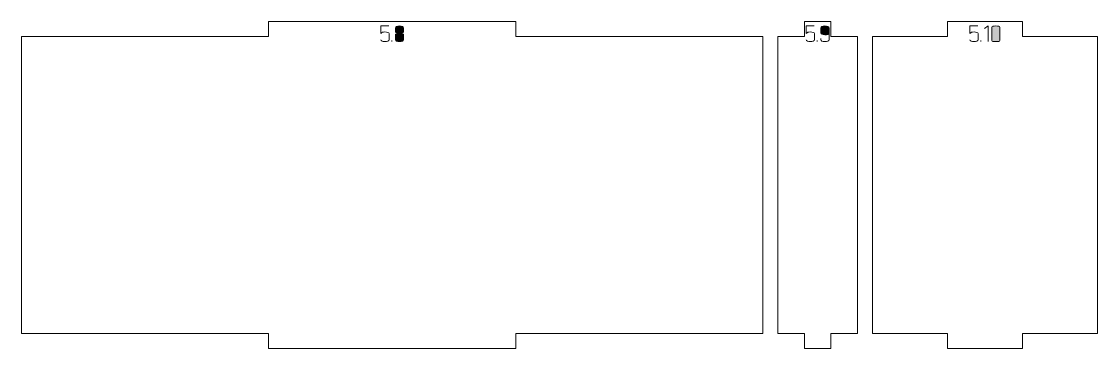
# Model space of a CAD drawing. Header units: centimetres. Extents: x -158 to 228, y -202 to 254.
# Drawn here: x 143.76 to 165.47, y 101.42 to 108.02 of the extents above; entities that cross this region are included whole.
import ezdxf

# ---------------------------------------------------------------- set-up
doc = ezdxf.new("R2010")
doc.units = ezdxf.units.CM
doc.header["$MEASUREMENT"] = 0
doc.layers.add('Capa 1', color=7, linetype='Continuous')

msp = doc.modelspace()

# ---------------------------------------------------------------- hatches: boundary and pattern name
at = {"layer": 'Capa 1', "true_color": 0x3e4095}
h = msp.add_hatch(color=175, dxfattribs=at)
edge = h.paths.add_edge_path()
edge.add_spline(control_points=[(151.09434, 107.61091), (151.0708, 107.61091), (151.05115, 107.61435), (151.03541, 107.62123), (151.01966, 107.62811), (151.01179, 107.63644), (151.01179, 107.64622), (151.01179, 107.63644), (151.01966, 107.62811), (151.03541, 107.62123), (151.05115, 107.61435), (151.0708, 107.61091), (151.09434, 107.61091), (151.11788, 107.61091), (151.13753, 107.61435), (151.15327, 107.62123), (151.16902, 107.62811), (151.17689, 107.63644), (151.17689, 107.64622), (151.17689, 107.64622), (151.17689, 107.77188), (151.17689, 107.77188), (151.17689, 107.78167), (151.16902, 107.79), (151.15327, 107.79688), (151.13753, 107.80376), (151.11788, 107.8072), (151.09434, 107.8072), (151.07294, 107.80536), (151.05643, 107.80291), (151.04481, 107.79986), (151.03319, 107.7968), (151.02219, 107.78747), (151.01179, 107.77188), (151.01179, 107.77188), (151.01179, 107.92735), (151.01179, 107.92735), (151.01179, 107.92735), (151.17139, 107.92735), (151.17139, 107.92735), (151.17139, 107.92735), (151.01179, 107.92735), (151.01179, 107.92735), (151.01179, 107.92735), (151.01179, 107.77188), (151.01179, 107.77188), (151.02219, 107.78747), (151.03319, 107.7968), (151.04481, 107.79986), (151.05643, 107.80291), (151.07294, 107.80536), (151.09434, 107.8072), (151.11788, 107.8072), (151.13753, 107.80376), (151.15327, 107.79688), (151.16902, 107.79), (151.17689, 107.78167), (151.17689, 107.77188), (151.17689, 107.77188), (151.17689, 107.64622), (151.17689, 107.64622), (151.17689, 107.63644), (151.16902, 107.62811), (151.15327, 107.62123), (151.13753, 107.61435), (151.11788, 107.61091), (151.09434, 107.61091)], knot_values=[0, 0, 0, 0, 0.04545455, 0.04545455, 0.04545455, 0.09090909, 0.09090909, 0.09090909, 0.13636364, 0.13636364, 0.13636364, 0.18181818, 0.18181818, 0.18181818, 0.22727273, 0.22727273, 0.22727273, 0.27272727, 0.27272727, 0.27272727, 0.31818182, 0.31818182, 0.31818182, 0.36363636, 0.36363636, 0.36363636, 0.40909091, 0.40909091, 0.40909091, 0.45454545, 0.45454545, 0.45454545, 0.5, 0.5, 0.5, 0.54545455, 0.54545455, 0.54545455, 0.59090909, 0.59090909, 0.59090909, 0.63636364, 0.63636364, 0.63636364, 0.68181818, 0.68181818, 0.68181818, 0.72727273, 0.72727273, 0.72727273, 0.77272727, 0.77272727, 0.77272727, 0.81818182, 0.81818182, 0.81818182, 0.86363636, 0.86363636, 0.86363636, 0.90909091, 0.90909091, 0.90909091, 0.95454545, 0.95454545, 0.95454545, 1, 1, 1, 1], degree=3, periodic=1)
h = msp.add_hatch(color=175, dxfattribs=at)
edge = h.paths.add_edge_path()
edge.add_spline(control_points=[(151.3053, 107.81774), (151.3053, 107.80979), (151.31096, 107.80261), (151.32227, 107.79619), (151.33358, 107.78977), (151.35544, 107.78549), (151.38785, 107.78335), (151.42026, 107.78549), (151.44212, 107.78977), (151.45343, 107.79619), (151.46474, 107.80261), (151.4704, 107.80979), (151.4704, 107.81774), (151.4704, 107.81774), (151.4704, 107.89204), (151.4704, 107.89204), (151.4704, 107.90182), (151.46253, 107.91015), (151.44678, 107.91703), (151.43104, 107.92391), (151.41139, 107.92735), (151.38785, 107.92735), (151.36431, 107.92735), (151.34466, 107.92391), (151.32892, 107.91703), (151.31317, 107.91015), (151.3053, 107.90182), (151.3053, 107.89204), (151.3053, 107.89204), (151.3053, 107.81774), (151.3053, 107.81774)], knot_values=[0, 0, 0, 0, 0.1, 0.1, 0.1, 0.2, 0.2, 0.2, 0.3, 0.3, 0.3, 0.4, 0.4, 0.4, 0.5, 0.5, 0.5, 0.6, 0.6, 0.6, 0.7, 0.7, 0.7, 0.8, 0.8, 0.8, 0.9, 0.9, 0.9, 1, 1, 1, 1], degree=3, periodic=1)
h = msp.add_hatch(color=175, dxfattribs=at)
edge = h.paths.add_edge_path()
edge.add_spline(control_points=[(151.38785, 107.61091), (151.36431, 107.61091), (151.34466, 107.61435), (151.32892, 107.62123), (151.31317, 107.62811), (151.3053, 107.63644), (151.3053, 107.64622), (151.3053, 107.64622), (151.3053, 107.74941), (151.3053, 107.74941), (151.3053, 107.75767), (151.31096, 107.76485), (151.32227, 107.77096), (151.33358, 107.77708), (151.35544, 107.78121), (151.38785, 107.78335), (151.35544, 107.78549), (151.33358, 107.78977), (151.32227, 107.79619), (151.31096, 107.80261), (151.3053, 107.80979), (151.3053, 107.81774), (151.3053, 107.81774), (151.3053, 107.89204), (151.3053, 107.89204), (151.3053, 107.90182), (151.31317, 107.91015), (151.32892, 107.91703), (151.34466, 107.92391), (151.36431, 107.92735), (151.38785, 107.92735), (151.41139, 107.92735), (151.43104, 107.92391), (151.44678, 107.91703), (151.46253, 107.91015), (151.4704, 107.90182), (151.4704, 107.89204), (151.4704, 107.89204), (151.4704, 107.81774), (151.4704, 107.81774), (151.4704, 107.80979), (151.46474, 107.80261), (151.45343, 107.79619), (151.44212, 107.78977), (151.42026, 107.78549), (151.38785, 107.78335), (151.42026, 107.78121), (151.44212, 107.77708), (151.45343, 107.77096), (151.46474, 107.76485), (151.4704, 107.75767), (151.4704, 107.74941), (151.4704, 107.74941), (151.4704, 107.64622), (151.4704, 107.64622), (151.4704, 107.63644), (151.46253, 107.62811), (151.44678, 107.62123), (151.43104, 107.61435), (151.41139, 107.61091), (151.38785, 107.61091)], knot_values=[0, 0, 0, 0, 0.05, 0.05, 0.05, 0.1, 0.1, 0.1, 0.15, 0.15, 0.15, 0.2, 0.2, 0.2, 0.25, 0.25, 0.25, 0.3, 0.3, 0.3, 0.35, 0.35, 0.35, 0.4, 0.4, 0.4, 0.45, 0.45, 0.45, 0.5, 0.5, 0.5, 0.55, 0.55, 0.55, 0.6, 0.6, 0.6, 0.65, 0.65, 0.65, 0.7, 0.7, 0.7, 0.75, 0.75, 0.75, 0.8, 0.8, 0.8, 0.85, 0.85, 0.85, 0.9, 0.9, 0.9, 0.95, 0.95, 0.95, 1, 1, 1, 1], degree=3, periodic=1)
h = msp.add_hatch(color=175, dxfattribs=at)
edge = h.paths.add_edge_path()
edge.add_spline(control_points=[(159.67496, 107.61091), (159.65142, 107.61091), (159.63177, 107.61435), (159.61603, 107.62123), (159.60028, 107.62811), (159.59241, 107.63644), (159.59241, 107.64622), (159.59241, 107.63644), (159.60028, 107.62811), (159.61603, 107.62123), (159.63177, 107.61435), (159.65142, 107.61091), (159.67496, 107.61091), (159.6985, 107.61091), (159.71815, 107.61435), (159.73389, 107.62123), (159.74964, 107.62811), (159.75751, 107.63644), (159.75751, 107.64622), (159.75751, 107.64622), (159.75751, 107.77188), (159.75751, 107.77188), (159.75751, 107.78167), (159.74964, 107.79), (159.73389, 107.79688), (159.71815, 107.80376), (159.6985, 107.8072), (159.67496, 107.8072), (159.65356, 107.80536), (159.63705, 107.80291), (159.62543, 107.79986), (159.61381, 107.7968), (159.60281, 107.78747), (159.59241, 107.77188), (159.59241, 107.77188), (159.59241, 107.92735), (159.59241, 107.92735), (159.59241, 107.92735), (159.75201, 107.92735), (159.75201, 107.92735), (159.75201, 107.92735), (159.59241, 107.92735), (159.59241, 107.92735), (159.59241, 107.92735), (159.59241, 107.77188), (159.59241, 107.77188), (159.60281, 107.78747), (159.61381, 107.7968), (159.62543, 107.79986), (159.63705, 107.80291), (159.65356, 107.80536), (159.67496, 107.8072), (159.6985, 107.8072), (159.71815, 107.80376), (159.73389, 107.79688), (159.74964, 107.79), (159.75751, 107.78167), (159.75751, 107.77188), (159.75751, 107.77188), (159.75751, 107.64622), (159.75751, 107.64622), (159.75751, 107.63644), (159.74964, 107.62811), (159.73389, 107.62123), (159.71815, 107.61435), (159.6985, 107.61091), (159.67496, 107.61091)], knot_values=[0, 0, 0, 0, 0.04545455, 0.04545455, 0.04545455, 0.09090909, 0.09090909, 0.09090909, 0.13636364, 0.13636364, 0.13636364, 0.18181818, 0.18181818, 0.18181818, 0.22727273, 0.22727273, 0.22727273, 0.27272727, 0.27272727, 0.27272727, 0.31818182, 0.31818182, 0.31818182, 0.36363636, 0.36363636, 0.36363636, 0.40909091, 0.40909091, 0.40909091, 0.45454545, 0.45454545, 0.45454545, 0.5, 0.5, 0.5, 0.54545455, 0.54545455, 0.54545455, 0.59090909, 0.59090909, 0.59090909, 0.63636364, 0.63636364, 0.63636364, 0.68181818, 0.68181818, 0.68181818, 0.72727273, 0.72727273, 0.72727273, 0.77272727, 0.77272727, 0.77272727, 0.81818182, 0.81818182, 0.81818182, 0.86363636, 0.86363636, 0.86363636, 0.90909091, 0.90909091, 0.90909091, 0.95454545, 0.95454545, 0.95454545, 1, 1, 1, 1], degree=3, periodic=1)
h = msp.add_hatch(color=175, dxfattribs=at)
edge = h.paths.add_edge_path()
edge.add_spline(control_points=[(159.88592, 107.78472), (159.88592, 107.77494), (159.89379, 107.76661), (159.90954, 107.75973), (159.92528, 107.75285), (159.94493, 107.74941), (159.96847, 107.74941), (159.99171, 107.7488), (160.01127, 107.75163), (160.02717, 107.75789), (160.04307, 107.76416), (160.05102, 107.77311), (160.05102, 107.78472), (160.05102, 107.78472), (160.05102, 107.89204), (160.05102, 107.89204), (160.05102, 107.90182), (160.04315, 107.91015), (160.0274, 107.91703), (160.01166, 107.92391), (159.99201, 107.92735), (159.96847, 107.92735), (159.94493, 107.92735), (159.92528, 107.92391), (159.90954, 107.91703), (159.89379, 107.91015), (159.88592, 107.90182), (159.88592, 107.89204), (159.88592, 107.89204), (159.88592, 107.78472), (159.88592, 107.78472)], knot_values=[0, 0, 0, 0, 0.1, 0.1, 0.1, 0.2, 0.2, 0.2, 0.3, 0.3, 0.3, 0.4, 0.4, 0.4, 0.5, 0.5, 0.5, 0.6, 0.6, 0.6, 0.7, 0.7, 0.7, 0.8, 0.8, 0.8, 0.9, 0.9, 0.9, 1, 1, 1, 1], degree=3, periodic=1)
h = msp.add_hatch(color=175, dxfattribs=at)
edge = h.paths.add_edge_path()
edge.add_spline(control_points=[(159.96847, 107.61091), (159.94493, 107.61091), (159.92528, 107.61435), (159.90954, 107.62123), (159.89379, 107.62811), (159.88592, 107.63644), (159.88592, 107.64622), (159.88592, 107.64622), (159.88592, 107.67145), (159.88592, 107.67145), (159.88592, 107.67145), (159.88592, 107.64622), (159.88592, 107.64622), (159.88592, 107.63644), (159.89379, 107.62811), (159.90954, 107.62123), (159.92528, 107.61435), (159.94493, 107.61091), (159.96847, 107.61091), (159.99201, 107.61091), (160.01166, 107.61435), (160.0274, 107.62123), (160.04315, 107.62811), (160.05102, 107.63644), (160.05102, 107.64622), (160.05102, 107.64622), (160.05102, 107.78472), (160.05102, 107.78472), (160.05102, 107.77311), (160.04307, 107.76416), (160.02717, 107.75789), (160.01127, 107.75163), (159.99171, 107.7488), (159.96847, 107.74941), (159.94493, 107.74941), (159.92528, 107.75285), (159.90954, 107.75973), (159.89379, 107.76661), (159.88592, 107.77494), (159.88592, 107.78472), (159.88592, 107.78472), (159.88592, 107.89204), (159.88592, 107.89204), (159.88592, 107.90182), (159.89379, 107.91015), (159.90954, 107.91703), (159.92528, 107.92391), (159.94493, 107.92735), (159.96847, 107.92735), (159.99201, 107.92735), (160.01166, 107.92391), (160.0274, 107.91703), (160.04315, 107.91015), (160.05102, 107.90182), (160.05102, 107.89204), (160.05102, 107.89204), (160.05102, 107.78472), (160.05102, 107.78472), (160.05102, 107.78472), (160.05102, 107.64622), (160.05102, 107.64622), (160.05102, 107.63644), (160.04315, 107.62811), (160.0274, 107.62123), (160.01166, 107.61435), (159.99201, 107.61091), (159.96847, 107.61091)], knot_values=[0, 0, 0, 0, 0.04545455, 0.04545455, 0.04545455, 0.09090909, 0.09090909, 0.09090909, 0.13636364, 0.13636364, 0.13636364, 0.18181818, 0.18181818, 0.18181818, 0.22727273, 0.22727273, 0.22727273, 0.27272727, 0.27272727, 0.27272727, 0.31818182, 0.31818182, 0.31818182, 0.36363636, 0.36363636, 0.36363636, 0.40909091, 0.40909091, 0.40909091, 0.45454545, 0.45454545, 0.45454545, 0.5, 0.5, 0.5, 0.54545455, 0.54545455, 0.54545455, 0.59090909, 0.59090909, 0.59090909, 0.63636364, 0.63636364, 0.63636364, 0.68181818, 0.68181818, 0.68181818, 0.72727273, 0.72727273, 0.72727273, 0.77272727, 0.77272727, 0.77272727, 0.81818182, 0.81818182, 0.81818182, 0.86363636, 0.86363636, 0.86363636, 0.90909091, 0.90909091, 0.90909091, 0.95454545, 0.95454545, 0.95454545, 1, 1, 1, 1], degree=3, periodic=1)
h = msp.add_hatch(color=175, dxfattribs=at)
edge = h.paths.add_edge_path()
edge.add_spline(control_points=[(162.9758, 107.61091), (162.95226, 107.61091), (162.93261, 107.61435), (162.91687, 107.62123), (162.90112, 107.62811), (162.89325, 107.63644), (162.89325, 107.64622), (162.89325, 107.63644), (162.90112, 107.62811), (162.91687, 107.62123), (162.93261, 107.61435), (162.95226, 107.61091), (162.9758, 107.61091), (162.99934, 107.61091), (163.01899, 107.61435), (163.03473, 107.62123), (163.05048, 107.62811), (163.05835, 107.63644), (163.05835, 107.64622), (163.05835, 107.64622), (163.05835, 107.77188), (163.05835, 107.77188), (163.05835, 107.78167), (163.05048, 107.79), (163.03473, 107.79688), (163.01899, 107.80376), (162.99934, 107.8072), (162.9758, 107.8072), (162.9544, 107.80536), (162.93789, 107.80291), (162.92627, 107.79986), (162.91465, 107.7968), (162.90365, 107.78747), (162.89325, 107.77188), (162.89325, 107.77188), (162.89325, 107.92735), (162.89325, 107.92735), (162.89325, 107.92735), (163.05285, 107.92735), (163.05285, 107.92735), (163.05285, 107.92735), (162.89325, 107.92735), (162.89325, 107.92735), (162.89325, 107.92735), (162.89325, 107.77188), (162.89325, 107.77188), (162.90365, 107.78747), (162.91465, 107.7968), (162.92627, 107.79986), (162.93789, 107.80291), (162.9544, 107.80536), (162.9758, 107.8072), (162.99934, 107.8072), (163.01899, 107.80376), (163.03473, 107.79688), (163.05048, 107.79), (163.05835, 107.78167), (163.05835, 107.77188), (163.05835, 107.77188), (163.05835, 107.64622), (163.05835, 107.64622), (163.05835, 107.63644), (163.05048, 107.62811), (163.03473, 107.62123), (163.01899, 107.61435), (162.99934, 107.61091), (162.9758, 107.61091)], knot_values=[0, 0, 0, 0, 0.04545455, 0.04545455, 0.04545455, 0.09090909, 0.09090909, 0.09090909, 0.13636364, 0.13636364, 0.13636364, 0.18181818, 0.18181818, 0.18181818, 0.22727273, 0.22727273, 0.22727273, 0.27272727, 0.27272727, 0.27272727, 0.31818182, 0.31818182, 0.31818182, 0.36363636, 0.36363636, 0.36363636, 0.40909091, 0.40909091, 0.40909091, 0.45454545, 0.45454545, 0.45454545, 0.5, 0.5, 0.5, 0.54545455, 0.54545455, 0.54545455, 0.59090909, 0.59090909, 0.59090909, 0.63636364, 0.63636364, 0.63636364, 0.68181818, 0.68181818, 0.68181818, 0.72727273, 0.72727273, 0.72727273, 0.77272727, 0.77272727, 0.77272727, 0.81818182, 0.81818182, 0.81818182, 0.86363636, 0.86363636, 0.86363636, 0.90909091, 0.90909091, 0.90909091, 0.95454545, 0.95454545, 0.95454545, 1, 1, 1, 1], degree=3, periodic=1)
h = msp.add_hatch(color=175, dxfattribs=at)
edge = h.paths.add_edge_path()
edge.add_spline(control_points=[(163.26289, 107.92781), (163.26289, 107.92781), (163.18676, 107.87507), (163.18676, 107.87507), (163.18676, 107.87507), (163.26289, 107.92781), (163.26289, 107.92781), (163.26289, 107.92781), (163.26289, 107.61091), (163.26289, 107.61091), (163.26289, 107.61091), (163.26289, 107.92781), (163.26289, 107.92781)], knot_values=[0, 0, 0, 0, 0.25, 0.25, 0.25, 0.5, 0.5, 0.5, 0.75, 0.75, 0.75, 1, 1, 1, 1], degree=3, periodic=1)
h = msp.add_hatch(color=175, dxfattribs=at)
edge = h.paths.add_edge_path()
edge.add_spline(control_points=[(163.33352, 107.63476), (163.33352, 107.62497), (163.34139, 107.61855), (163.35714, 107.6155), (163.37288, 107.61244), (163.39253, 107.61091), (163.41607, 107.61091), (163.43961, 107.61091), (163.45926, 107.61244), (163.475, 107.6155), (163.49075, 107.61855), (163.49862, 107.62497), (163.49862, 107.63476), (163.49862, 107.63476), (163.49862, 107.90304), (163.49862, 107.90304), (163.49862, 107.91283), (163.49075, 107.91933), (163.475, 107.92254), (163.45926, 107.92575), (163.43961, 107.92735), (163.41607, 107.92735), (163.39253, 107.92735), (163.37288, 107.92575), (163.35714, 107.92254), (163.34139, 107.91933), (163.33352, 107.91283), (163.33352, 107.90304), (163.33352, 107.90304), (163.33352, 107.63476), (163.33352, 107.63476)], knot_values=[0, 0, 0, 0, 0.1, 0.1, 0.1, 0.2, 0.2, 0.2, 0.3, 0.3, 0.3, 0.4, 0.4, 0.4, 0.5, 0.5, 0.5, 0.6, 0.6, 0.6, 0.7, 0.7, 0.7, 0.8, 0.8, 0.8, 0.9, 0.9, 0.9, 1, 1, 1, 1], degree=3, periodic=1)
h = msp.add_hatch(color=175, dxfattribs=at)
edge = h.paths.add_edge_path()
edge.add_spline(control_points=[(163.49862, 107.63476), (163.49862, 107.62497), (163.49075, 107.61855), (163.475, 107.6155), (163.45926, 107.61244), (163.43961, 107.61091), (163.41607, 107.61091), (163.39253, 107.61091), (163.37288, 107.61244), (163.35714, 107.6155), (163.34139, 107.61855), (163.33352, 107.62497), (163.33352, 107.63476), (163.33352, 107.63476), (163.33352, 107.90304), (163.33352, 107.90304), (163.33352, 107.91283), (163.34139, 107.91933), (163.35714, 107.92254), (163.37288, 107.92575), (163.39253, 107.92735), (163.41607, 107.92735), (163.43961, 107.92735), (163.45926, 107.92575), (163.475, 107.92254), (163.49075, 107.91933), (163.49862, 107.91283), (163.49862, 107.90304), (163.49862, 107.90304), (163.49862, 107.63476), (163.49862, 107.63476)], knot_values=[0, 0, 0, 0, 0.1, 0.1, 0.1, 0.2, 0.2, 0.2, 0.3, 0.3, 0.3, 0.4, 0.4, 0.4, 0.5, 0.5, 0.5, 0.6, 0.6, 0.6, 0.7, 0.7, 0.7, 0.8, 0.8, 0.8, 0.9, 0.9, 0.9, 1, 1, 1, 1], degree=3, periodic=1)
h = msp.add_hatch(color=175, dxfattribs=at)
edge = h.paths.add_edge_path()
edge.add_spline(control_points=[(151.3053, 107.64622), (151.3053, 107.63644), (151.31317, 107.62811), (151.32892, 107.62123), (151.34466, 107.61435), (151.36431, 107.61091), (151.38785, 107.61091), (151.41139, 107.61091), (151.43104, 107.61435), (151.44678, 107.62123), (151.46253, 107.62811), (151.4704, 107.63644), (151.4704, 107.64622), (151.4704, 107.64622), (151.4704, 107.74941), (151.4704, 107.74941), (151.4704, 107.75767), (151.46474, 107.76485), (151.45343, 107.77096), (151.44212, 107.77708), (151.42026, 107.78121), (151.38785, 107.78335), (151.35544, 107.78121), (151.33358, 107.77708), (151.32227, 107.77096), (151.31096, 107.76485), (151.3053, 107.75767), (151.3053, 107.74941), (151.3053, 107.74941), (151.3053, 107.64622), (151.3053, 107.64622)], knot_values=[0, 0, 0, 0, 0.1, 0.1, 0.1, 0.2, 0.2, 0.2, 0.3, 0.3, 0.3, 0.4, 0.4, 0.4, 0.5, 0.5, 0.5, 0.6, 0.6, 0.6, 0.7, 0.7, 0.7, 0.8, 0.8, 0.8, 0.9, 0.9, 0.9, 1, 1, 1, 1], degree=3, periodic=1)
h = msp.add_hatch(color=175, dxfattribs=at)
edge = h.paths.add_edge_path()
edge.add_spline(control_points=[(151.23192, 107.61091), (151.23192, 107.61091), (151.23192, 107.63338), (151.23192, 107.63338), (151.23192, 107.63338), (151.23192, 107.61091), (151.23192, 107.61091)], knot_values=[0, 0, 0, 0, 0.5, 0.5, 0.5, 1, 1, 1, 1], degree=3, periodic=1)
h = msp.add_hatch(color=175, dxfattribs=at)
edge = h.paths.add_edge_path()
edge.add_spline(control_points=[(159.81254, 107.61091), (159.81254, 107.61091), (159.81254, 107.63338), (159.81254, 107.63338), (159.81254, 107.63338), (159.81254, 107.61091), (159.81254, 107.61091)], knot_values=[0, 0, 0, 0, 0.5, 0.5, 0.5, 1, 1, 1, 1], degree=3, periodic=1)
h = msp.add_hatch(color=175, dxfattribs=at)
edge = h.paths.add_edge_path()
edge.add_spline(control_points=[(163.11338, 107.61091), (163.11338, 107.61091), (163.11338, 107.63338), (163.11338, 107.63338), (163.11338, 107.63338), (163.11338, 107.61091), (163.11338, 107.61091)], knot_values=[0, 0, 0, 0, 0.5, 0.5, 0.5, 1, 1, 1, 1], degree=3, periodic=1)

# ---------------------------------------------------------------- linework, layer by layer
at = {"layer": 'Capa 1', "color": 240, "lineweight": 9}
for points in [[(143.76488, 107.71731), (143.76488, 107.71731), (143.76488, 101.71731), (143.76488, 101.71731), (143.76488, 101.71731), (148.74902, 101.71731), (148.74902, 101.71731), (148.74902, 101.71731), (148.74902, 101.41731), (148.74902, 101.41731), (148.74902, 101.41731), (153.73316, 101.41731), (153.73316, 101.41731), (153.73316, 101.41731), (153.73316, 101.71731), (153.73316, 101.71731), (153.73316, 101.71731), (158.7173, 101.71731), (158.7173, 101.71731), (158.7173, 101.71731), (158.7173, 107.71731), (158.7173, 107.71731), (158.7173, 107.71731), (153.73316, 107.71731), (153.73316, 107.71731), (153.73316, 107.71731), (153.73316, 108.01731), (153.73316, 108.01731), (153.73316, 108.01731), (148.74902, 108.01731), (148.74902, 108.01731), (148.74902, 108.01731), (148.74902, 107.71731), (148.74902, 107.71731), (148.74902, 107.71731), (143.76488, 107.71731), (143.76488, 107.71731)], [(159.0173, 107.71731), (159.0173, 107.71731), (159.0173, 101.71731), (159.0173, 101.71731), (159.0173, 101.71731), (159.55357, 101.71731), (159.55357, 101.71731), (159.55357, 101.71731), (159.55357, 101.41731), (159.55357, 101.41731), (159.55357, 101.41731), (160.08985, 101.41731), (160.08985, 101.41731), (160.08985, 101.41731), (160.08985, 101.71731), (160.08985, 101.71731), (160.08985, 101.71731), (160.62612, 101.71731), (160.62612, 101.71731), (160.62612, 101.71731), (160.62612, 107.71731), (160.62612, 107.71731), (160.62612, 107.71731), (160.08985, 107.71731), (160.08985, 107.71731), (160.08985, 107.71731), (160.08985, 108.01731), (160.08985, 108.01731), (160.08985, 108.01731), (159.55357, 108.01731), (159.55357, 108.01731), (159.55357, 108.01731), (159.55357, 107.71731), (159.55357, 107.71731), (159.55357, 107.71731), (159.0173, 107.71731), (159.0173, 107.71731)], [(160.92612, 107.71731), (160.92612, 107.71731), (160.92612, 101.71731), (160.92612, 101.71731), (160.92612, 101.71731), (162.43933, 101.71731), (162.43933, 101.71731), (162.43933, 101.71731), (162.43933, 101.41731), (162.43933, 101.41731), (162.43933, 101.41731), (163.95254, 101.41731), (163.95254, 101.41731), (163.95254, 101.41731), (163.95254, 101.71731), (163.95254, 101.71731), (163.95254, 101.71731), (165.46575, 101.71731), (165.46575, 101.71731), (165.46575, 101.71731), (165.46575, 107.71731), (165.46575, 107.71731), (165.46575, 107.71731), (163.95254, 107.71731), (163.95254, 107.71731), (163.95254, 107.71731), (163.95254, 108.01731), (163.95254, 108.01731), (163.95254, 108.01731), (162.43933, 108.01731), (162.43933, 108.01731), (162.43933, 108.01731), (162.43933, 107.71731), (162.43933, 107.71731), (162.43933, 107.71731), (160.92612, 107.71731), (160.92612, 107.71731)]]:
    msp.add_open_spline(points, degree=3, knots=[0, 0, 0, 0, 0.08333333, 0.08333333, 0.08333333, 0.16666667, 0.16666667, 0.16666667, 0.25, 0.25, 0.25, 0.33333333, 0.33333333, 0.33333333, 0.41666667, 0.41666667, 0.41666667, 0.5, 0.5, 0.5, 0.58333333, 0.58333333, 0.58333333, 0.66666667, 0.66666667, 0.66666667, 0.75, 0.75, 0.75, 0.83333333, 0.83333333, 0.83333333, 0.91666667, 0.91666667, 0.91666667, 1, 1, 1, 1], dxfattribs=at)
at = {"layer": 'Capa 1', "color": 114, "lineweight": 9}
for points, knots in [([(151.09434, 107.61091), (151.0708, 107.61091), (151.05115, 107.61435), (151.03541, 107.62123), (151.01966, 107.62811), (151.01179, 107.63644), (151.01179, 107.64622), (151.01179, 107.63644), (151.01966, 107.62811), (151.03541, 107.62123), (151.05115, 107.61435), (151.0708, 107.61091), (151.09434, 107.61091), (151.11788, 107.61091), (151.13753, 107.61435), (151.15327, 107.62123), (151.16902, 107.62811), (151.17689, 107.63644), (151.17689, 107.64622), (151.17689, 107.64622), (151.17689, 107.77188), (151.17689, 107.77188), (151.17689, 107.78167), (151.16902, 107.79), (151.15327, 107.79688), (151.13753, 107.80376), (151.11788, 107.8072), (151.09434, 107.8072), (151.07294, 107.80536), (151.05643, 107.80291), (151.04481, 107.79986), (151.03319, 107.7968), (151.02219, 107.78747), (151.01179, 107.77188), (151.01179, 107.77188), (151.01179, 107.92735), (151.01179, 107.92735), (151.01179, 107.92735), (151.17139, 107.92735), (151.17139, 107.92735), (151.17139, 107.92735), (151.01179, 107.92735), (151.01179, 107.92735), (151.01179, 107.92735), (151.01179, 107.77188), (151.01179, 107.77188), (151.02219, 107.78747), (151.03319, 107.7968), (151.04481, 107.79986), (151.05643, 107.80291), (151.07294, 107.80536), (151.09434, 107.8072), (151.11788, 107.8072), (151.13753, 107.80376), (151.15327, 107.79688), (151.16902, 107.79), (151.17689, 107.78167), (151.17689, 107.77188), (151.17689, 107.77188), (151.17689, 107.64622), (151.17689, 107.64622), (151.17689, 107.63644), (151.16902, 107.62811), (151.15327, 107.62123), (151.13753, 107.61435), (151.11788, 107.61091), (151.09434, 107.61091)], [0, 0, 0, 0, 0.04545455, 0.04545455, 0.04545455, 0.09090909, 0.09090909, 0.09090909, 0.13636364, 0.13636364, 0.13636364, 0.18181818, 0.18181818, 0.18181818, 0.22727273, 0.22727273, 0.22727273, 0.27272727, 0.27272727, 0.27272727, 0.31818182, 0.31818182, 0.31818182, 0.36363636, 0.36363636, 0.36363636, 0.40909091, 0.40909091, 0.40909091, 0.45454545, 0.45454545, 0.45454545, 0.5, 0.5, 0.5, 0.54545455, 0.54545455, 0.54545455, 0.59090909, 0.59090909, 0.59090909, 0.63636364, 0.63636364, 0.63636364, 0.68181818, 0.68181818, 0.68181818, 0.72727273, 0.72727273, 0.72727273, 0.77272727, 0.77272727, 0.77272727, 0.81818182, 0.81818182, 0.81818182, 0.86363636, 0.86363636, 0.86363636, 0.90909091, 0.90909091, 0.90909091, 0.95454545, 0.95454545, 0.95454545, 1, 1, 1, 1]), ([(151.3053, 107.81774), (151.3053, 107.80979), (151.31096, 107.80261), (151.32227, 107.79619), (151.33358, 107.78977), (151.35544, 107.78549), (151.38785, 107.78335), (151.42026, 107.78549), (151.44212, 107.78977), (151.45343, 107.79619), (151.46474, 107.80261), (151.4704, 107.80979), (151.4704, 107.81774), (151.4704, 107.81774), (151.4704, 107.89204), (151.4704, 107.89204), (151.4704, 107.90182), (151.46253, 107.91015), (151.44678, 107.91703), (151.43104, 107.92391), (151.41139, 107.92735), (151.38785, 107.92735), (151.36431, 107.92735), (151.34466, 107.92391), (151.32892, 107.91703), (151.31317, 107.91015), (151.3053, 107.90182), (151.3053, 107.89204), (151.3053, 107.89204), (151.3053, 107.81774), (151.3053, 107.81774)], [0, 0, 0, 0, 0.1, 0.1, 0.1, 0.2, 0.2, 0.2, 0.3, 0.3, 0.3, 0.4, 0.4, 0.4, 0.5, 0.5, 0.5, 0.6, 0.6, 0.6, 0.7, 0.7, 0.7, 0.8, 0.8, 0.8, 0.9, 0.9, 0.9, 1, 1, 1, 1]), ([(151.38785, 107.61091), (151.36431, 107.61091), (151.34466, 107.61435), (151.32892, 107.62123), (151.31317, 107.62811), (151.3053, 107.63644), (151.3053, 107.64622), (151.3053, 107.64622), (151.3053, 107.74941), (151.3053, 107.74941), (151.3053, 107.75767), (151.31096, 107.76485), (151.32227, 107.77096), (151.33358, 107.77708), (151.35544, 107.78121), (151.38785, 107.78335), (151.35544, 107.78549), (151.33358, 107.78977), (151.32227, 107.79619), (151.31096, 107.80261), (151.3053, 107.80979), (151.3053, 107.81774), (151.3053, 107.81774), (151.3053, 107.89204), (151.3053, 107.89204), (151.3053, 107.90182), (151.31317, 107.91015), (151.32892, 107.91703), (151.34466, 107.92391), (151.36431, 107.92735), (151.38785, 107.92735), (151.41139, 107.92735), (151.43104, 107.92391), (151.44678, 107.91703), (151.46253, 107.91015), (151.4704, 107.90182), (151.4704, 107.89204), (151.4704, 107.89204), (151.4704, 107.81774), (151.4704, 107.81774), (151.4704, 107.80979), (151.46474, 107.80261), (151.45343, 107.79619), (151.44212, 107.78977), (151.42026, 107.78549), (151.38785, 107.78335), (151.42026, 107.78121), (151.44212, 107.77708), (151.45343, 107.77096), (151.46474, 107.76485), (151.4704, 107.75767), (151.4704, 107.74941), (151.4704, 107.74941), (151.4704, 107.64622), (151.4704, 107.64622), (151.4704, 107.63644), (151.46253, 107.62811), (151.44678, 107.62123), (151.43104, 107.61435), (151.41139, 107.61091), (151.38785, 107.61091)], [0, 0, 0, 0, 0.05, 0.05, 0.05, 0.1, 0.1, 0.1, 0.15, 0.15, 0.15, 0.2, 0.2, 0.2, 0.25, 0.25, 0.25, 0.3, 0.3, 0.3, 0.35, 0.35, 0.35, 0.4, 0.4, 0.4, 0.45, 0.45, 0.45, 0.5, 0.5, 0.5, 0.55, 0.55, 0.55, 0.6, 0.6, 0.6, 0.65, 0.65, 0.65, 0.7, 0.7, 0.7, 0.75, 0.75, 0.75, 0.8, 0.8, 0.8, 0.85, 0.85, 0.85, 0.9, 0.9, 0.9, 0.95, 0.95, 0.95, 1, 1, 1, 1]), ([(159.67496, 107.61091), (159.65142, 107.61091), (159.63177, 107.61435), (159.61603, 107.62123), (159.60028, 107.62811), (159.59241, 107.63644), (159.59241, 107.64622), (159.59241, 107.63644), (159.60028, 107.62811), (159.61603, 107.62123), (159.63177, 107.61435), (159.65142, 107.61091), (159.67496, 107.61091), (159.6985, 107.61091), (159.71815, 107.61435), (159.73389, 107.62123), (159.74964, 107.62811), (159.75751, 107.63644), (159.75751, 107.64622), (159.75751, 107.64622), (159.75751, 107.77188), (159.75751, 107.77188), (159.75751, 107.78167), (159.74964, 107.79), (159.73389, 107.79688), (159.71815, 107.80376), (159.6985, 107.8072), (159.67496, 107.8072), (159.65356, 107.80536), (159.63705, 107.80291), (159.62543, 107.79986), (159.61381, 107.7968), (159.60281, 107.78747), (159.59241, 107.77188), (159.59241, 107.77188), (159.59241, 107.92735), (159.59241, 107.92735), (159.59241, 107.92735), (159.75201, 107.92735), (159.75201, 107.92735), (159.75201, 107.92735), (159.59241, 107.92735), (159.59241, 107.92735), (159.59241, 107.92735), (159.59241, 107.77188), (159.59241, 107.77188), (159.60281, 107.78747), (159.61381, 107.7968), (159.62543, 107.79986), (159.63705, 107.80291), (159.65356, 107.80536), (159.67496, 107.8072), (159.6985, 107.8072), (159.71815, 107.80376), (159.73389, 107.79688), (159.74964, 107.79), (159.75751, 107.78167), (159.75751, 107.77188), (159.75751, 107.77188), (159.75751, 107.64622), (159.75751, 107.64622), (159.75751, 107.63644), (159.74964, 107.62811), (159.73389, 107.62123), (159.71815, 107.61435), (159.6985, 107.61091), (159.67496, 107.61091)], [0, 0, 0, 0, 0.04545455, 0.04545455, 0.04545455, 0.09090909, 0.09090909, 0.09090909, 0.13636364, 0.13636364, 0.13636364, 0.18181818, 0.18181818, 0.18181818, 0.22727273, 0.22727273, 0.22727273, 0.27272727, 0.27272727, 0.27272727, 0.31818182, 0.31818182, 0.31818182, 0.36363636, 0.36363636, 0.36363636, 0.40909091, 0.40909091, 0.40909091, 0.45454545, 0.45454545, 0.45454545, 0.5, 0.5, 0.5, 0.54545455, 0.54545455, 0.54545455, 0.59090909, 0.59090909, 0.59090909, 0.63636364, 0.63636364, 0.63636364, 0.68181818, 0.68181818, 0.68181818, 0.72727273, 0.72727273, 0.72727273, 0.77272727, 0.77272727, 0.77272727, 0.81818182, 0.81818182, 0.81818182, 0.86363636, 0.86363636, 0.86363636, 0.90909091, 0.90909091, 0.90909091, 0.95454545, 0.95454545, 0.95454545, 1, 1, 1, 1]), ([(159.88592, 107.78472), (159.88592, 107.77494), (159.89379, 107.76661), (159.90954, 107.75973), (159.92528, 107.75285), (159.94493, 107.74941), (159.96847, 107.74941), (159.99171, 107.7488), (160.01127, 107.75163), (160.02717, 107.75789), (160.04307, 107.76416), (160.05102, 107.77311), (160.05102, 107.78472), (160.05102, 107.78472), (160.05102, 107.89204), (160.05102, 107.89204), (160.05102, 107.90182), (160.04315, 107.91015), (160.0274, 107.91703), (160.01166, 107.92391), (159.99201, 107.92735), (159.96847, 107.92735), (159.94493, 107.92735), (159.92528, 107.92391), (159.90954, 107.91703), (159.89379, 107.91015), (159.88592, 107.90182), (159.88592, 107.89204), (159.88592, 107.89204), (159.88592, 107.78472), (159.88592, 107.78472)], [0, 0, 0, 0, 0.1, 0.1, 0.1, 0.2, 0.2, 0.2, 0.3, 0.3, 0.3, 0.4, 0.4, 0.4, 0.5, 0.5, 0.5, 0.6, 0.6, 0.6, 0.7, 0.7, 0.7, 0.8, 0.8, 0.8, 0.9, 0.9, 0.9, 1, 1, 1, 1]), ([(159.96847, 107.61091), (159.94493, 107.61091), (159.92528, 107.61435), (159.90954, 107.62123), (159.89379, 107.62811), (159.88592, 107.63644), (159.88592, 107.64622), (159.88592, 107.64622), (159.88592, 107.67145), (159.88592, 107.67145), (159.88592, 107.67145), (159.88592, 107.64622), (159.88592, 107.64622), (159.88592, 107.63644), (159.89379, 107.62811), (159.90954, 107.62123), (159.92528, 107.61435), (159.94493, 107.61091), (159.96847, 107.61091), (159.99201, 107.61091), (160.01166, 107.61435), (160.0274, 107.62123), (160.04315, 107.62811), (160.05102, 107.63644), (160.05102, 107.64622), (160.05102, 107.64622), (160.05102, 107.78472), (160.05102, 107.78472), (160.05102, 107.77311), (160.04307, 107.76416), (160.02717, 107.75789), (160.01127, 107.75163), (159.99171, 107.7488), (159.96847, 107.74941), (159.94493, 107.74941), (159.92528, 107.75285), (159.90954, 107.75973), (159.89379, 107.76661), (159.88592, 107.77494), (159.88592, 107.78472), (159.88592, 107.78472), (159.88592, 107.89204), (159.88592, 107.89204), (159.88592, 107.90182), (159.89379, 107.91015), (159.90954, 107.91703), (159.92528, 107.92391), (159.94493, 107.92735), (159.96847, 107.92735), (159.99201, 107.92735), (160.01166, 107.92391), (160.0274, 107.91703), (160.04315, 107.91015), (160.05102, 107.90182), (160.05102, 107.89204), (160.05102, 107.89204), (160.05102, 107.78472), (160.05102, 107.78472), (160.05102, 107.78472), (160.05102, 107.64622), (160.05102, 107.64622), (160.05102, 107.63644), (160.04315, 107.62811), (160.0274, 107.62123), (160.01166, 107.61435), (159.99201, 107.61091), (159.96847, 107.61091)], [0, 0, 0, 0, 0.04545455, 0.04545455, 0.04545455, 0.09090909, 0.09090909, 0.09090909, 0.13636364, 0.13636364, 0.13636364, 0.18181818, 0.18181818, 0.18181818, 0.22727273, 0.22727273, 0.22727273, 0.27272727, 0.27272727, 0.27272727, 0.31818182, 0.31818182, 0.31818182, 0.36363636, 0.36363636, 0.36363636, 0.40909091, 0.40909091, 0.40909091, 0.45454545, 0.45454545, 0.45454545, 0.5, 0.5, 0.5, 0.54545455, 0.54545455, 0.54545455, 0.59090909, 0.59090909, 0.59090909, 0.63636364, 0.63636364, 0.63636364, 0.68181818, 0.68181818, 0.68181818, 0.72727273, 0.72727273, 0.72727273, 0.77272727, 0.77272727, 0.77272727, 0.81818182, 0.81818182, 0.81818182, 0.86363636, 0.86363636, 0.86363636, 0.90909091, 0.90909091, 0.90909091, 0.95454545, 0.95454545, 0.95454545, 1, 1, 1, 1]), ([(162.9758, 107.61091), (162.95226, 107.61091), (162.93261, 107.61435), (162.91687, 107.62123), (162.90112, 107.62811), (162.89325, 107.63644), (162.89325, 107.64622), (162.89325, 107.63644), (162.90112, 107.62811), (162.91687, 107.62123), (162.93261, 107.61435), (162.95226, 107.61091), (162.9758, 107.61091), (162.99934, 107.61091), (163.01899, 107.61435), (163.03473, 107.62123), (163.05048, 107.62811), (163.05835, 107.63644), (163.05835, 107.64622), (163.05835, 107.64622), (163.05835, 107.77188), (163.05835, 107.77188), (163.05835, 107.78167), (163.05048, 107.79), (163.03473, 107.79688), (163.01899, 107.80376), (162.99934, 107.8072), (162.9758, 107.8072), (162.9544, 107.80536), (162.93789, 107.80291), (162.92627, 107.79986), (162.91465, 107.7968), (162.90365, 107.78747), (162.89325, 107.77188), (162.89325, 107.77188), (162.89325, 107.92735), (162.89325, 107.92735), (162.89325, 107.92735), (163.05285, 107.92735), (163.05285, 107.92735), (163.05285, 107.92735), (162.89325, 107.92735), (162.89325, 107.92735), (162.89325, 107.92735), (162.89325, 107.77188), (162.89325, 107.77188), (162.90365, 107.78747), (162.91465, 107.7968), (162.92627, 107.79986), (162.93789, 107.80291), (162.9544, 107.80536), (162.9758, 107.8072), (162.99934, 107.8072), (163.01899, 107.80376), (163.03473, 107.79688), (163.05048, 107.79), (163.05835, 107.78167), (163.05835, 107.77188), (163.05835, 107.77188), (163.05835, 107.64622), (163.05835, 107.64622), (163.05835, 107.63644), (163.05048, 107.62811), (163.03473, 107.62123), (163.01899, 107.61435), (162.99934, 107.61091), (162.9758, 107.61091)], [0, 0, 0, 0, 0.04545455, 0.04545455, 0.04545455, 0.09090909, 0.09090909, 0.09090909, 0.13636364, 0.13636364, 0.13636364, 0.18181818, 0.18181818, 0.18181818, 0.22727273, 0.22727273, 0.22727273, 0.27272727, 0.27272727, 0.27272727, 0.31818182, 0.31818182, 0.31818182, 0.36363636, 0.36363636, 0.36363636, 0.40909091, 0.40909091, 0.40909091, 0.45454545, 0.45454545, 0.45454545, 0.5, 0.5, 0.5, 0.54545455, 0.54545455, 0.54545455, 0.59090909, 0.59090909, 0.59090909, 0.63636364, 0.63636364, 0.63636364, 0.68181818, 0.68181818, 0.68181818, 0.72727273, 0.72727273, 0.72727273, 0.77272727, 0.77272727, 0.77272727, 0.81818182, 0.81818182, 0.81818182, 0.86363636, 0.86363636, 0.86363636, 0.90909091, 0.90909091, 0.90909091, 0.95454545, 0.95454545, 0.95454545, 1, 1, 1, 1]), ([(163.26289, 107.92781), (163.26289, 107.92781), (163.18676, 107.87507), (163.18676, 107.87507), (163.18676, 107.87507), (163.26289, 107.92781), (163.26289, 107.92781), (163.26289, 107.92781), (163.26289, 107.61091), (163.26289, 107.61091), (163.26289, 107.61091), (163.26289, 107.92781), (163.26289, 107.92781)], [0, 0, 0, 0, 0.25, 0.25, 0.25, 0.5, 0.5, 0.5, 0.75, 0.75, 0.75, 1, 1, 1, 1]), ([(163.33352, 107.63476), (163.33352, 107.62497), (163.34139, 107.61855), (163.35714, 107.6155), (163.37288, 107.61244), (163.39253, 107.61091), (163.41607, 107.61091), (163.43961, 107.61091), (163.45926, 107.61244), (163.475, 107.6155), (163.49075, 107.61855), (163.49862, 107.62497), (163.49862, 107.63476), (163.49862, 107.63476), (163.49862, 107.90304), (163.49862, 107.90304), (163.49862, 107.91283), (163.49075, 107.91933), (163.475, 107.92254), (163.45926, 107.92575), (163.43961, 107.92735), (163.41607, 107.92735), (163.39253, 107.92735), (163.37288, 107.92575), (163.35714, 107.92254), (163.34139, 107.91933), (163.33352, 107.91283), (163.33352, 107.90304), (163.33352, 107.90304), (163.33352, 107.63476), (163.33352, 107.63476)], [0, 0, 0, 0, 0.1, 0.1, 0.1, 0.2, 0.2, 0.2, 0.3, 0.3, 0.3, 0.4, 0.4, 0.4, 0.5, 0.5, 0.5, 0.6, 0.6, 0.6, 0.7, 0.7, 0.7, 0.8, 0.8, 0.8, 0.9, 0.9, 0.9, 1, 1, 1, 1]), ([(163.49862, 107.63476), (163.49862, 107.62497), (163.49075, 107.61855), (163.475, 107.6155), (163.45926, 107.61244), (163.43961, 107.61091), (163.41607, 107.61091), (163.39253, 107.61091), (163.37288, 107.61244), (163.35714, 107.6155), (163.34139, 107.61855), (163.33352, 107.62497), (163.33352, 107.63476), (163.33352, 107.63476), (163.33352, 107.90304), (163.33352, 107.90304), (163.33352, 107.91283), (163.34139, 107.91933), (163.35714, 107.92254), (163.37288, 107.92575), (163.39253, 107.92735), (163.41607, 107.92735), (163.43961, 107.92735), (163.45926, 107.92575), (163.475, 107.92254), (163.49075, 107.91933), (163.49862, 107.91283), (163.49862, 107.90304), (163.49862, 107.90304), (163.49862, 107.63476), (163.49862, 107.63476)], [0, 0, 0, 0, 0.1, 0.1, 0.1, 0.2, 0.2, 0.2, 0.3, 0.3, 0.3, 0.4, 0.4, 0.4, 0.5, 0.5, 0.5, 0.6, 0.6, 0.6, 0.7, 0.7, 0.7, 0.8, 0.8, 0.8, 0.9, 0.9, 0.9, 1, 1, 1, 1]), ([(151.3053, 107.64622), (151.3053, 107.63644), (151.31317, 107.62811), (151.32892, 107.62123), (151.34466, 107.61435), (151.36431, 107.61091), (151.38785, 107.61091), (151.41139, 107.61091), (151.43104, 107.61435), (151.44678, 107.62123), (151.46253, 107.62811), (151.4704, 107.63644), (151.4704, 107.64622), (151.4704, 107.64622), (151.4704, 107.74941), (151.4704, 107.74941), (151.4704, 107.75767), (151.46474, 107.76485), (151.45343, 107.77096), (151.44212, 107.77708), (151.42026, 107.78121), (151.38785, 107.78335), (151.35544, 107.78121), (151.33358, 107.77708), (151.32227, 107.77096), (151.31096, 107.76485), (151.3053, 107.75767), (151.3053, 107.74941), (151.3053, 107.74941), (151.3053, 107.64622), (151.3053, 107.64622)], [0, 0, 0, 0, 0.1, 0.1, 0.1, 0.2, 0.2, 0.2, 0.3, 0.3, 0.3, 0.4, 0.4, 0.4, 0.5, 0.5, 0.5, 0.6, 0.6, 0.6, 0.7, 0.7, 0.7, 0.8, 0.8, 0.8, 0.9, 0.9, 0.9, 1, 1, 1, 1]), ([(151.23192, 107.61091), (151.23192, 107.61091), (151.23192, 107.63338), (151.23192, 107.63338), (151.23192, 107.63338), (151.23192, 107.61091), (151.23192, 107.61091)], [0, 0, 0, 0, 0.5, 0.5, 0.5, 1, 1, 1, 1]), ([(159.81254, 107.61091), (159.81254, 107.61091), (159.81254, 107.63338), (159.81254, 107.63338), (159.81254, 107.63338), (159.81254, 107.61091), (159.81254, 107.61091)], [0, 0, 0, 0, 0.5, 0.5, 0.5, 1, 1, 1, 1]), ([(163.11338, 107.61091), (163.11338, 107.61091), (163.11338, 107.63338), (163.11338, 107.63338), (163.11338, 107.63338), (163.11338, 107.61091), (163.11338, 107.61091)], [0, 0, 0, 0, 0.5, 0.5, 0.5, 1, 1, 1, 1])]:
    msp.add_open_spline(points, degree=3, knots=knots, dxfattribs=at)

doc.saveas('drawing.dxf')
